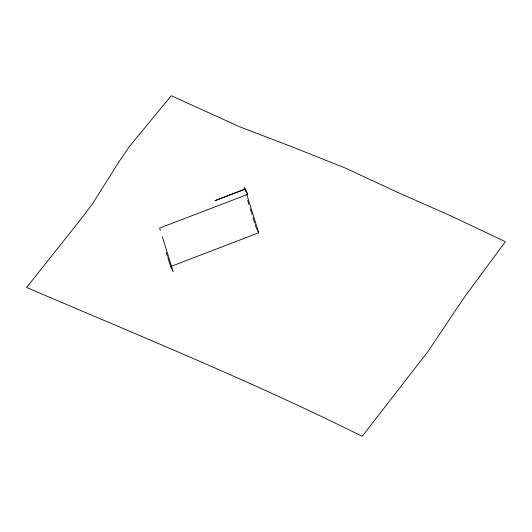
<?xml version="1.0" encoding="UTF-8"?>
<svg xmlns="http://www.w3.org/2000/svg" width="532" height="532" viewBox="0 0 532 532"><rect width="100%" height="100%" fill="white"/><g stroke="black" fill="none" stroke-linecap="round" stroke-linejoin="round"><path stroke-width="0.8" d="M160.351 230.436L159.62 228.095L247.746 194.36L245.092 189.093L214.948 200.65L245.106 189.139M167.932 257.993L170.612 266.572L258.725 232.79L246.795 194.559M243.995 186.925L247.746 194.36M256.158 227.723L258.725 232.79M170.612 266.572L173.252 271.799L162.3 236.68M245.092 189.093L245.824 191.434M247.646 200.411L248.863 204.315M250.319 208.996L252.022 214.456M252.999 217.581L254.702 223.041M255.187 224.604L255.919 226.945M166.23 252.527L167.447 256.431M118.749 162.114L92.635 203.583L81.629 218.233L26.6 287.466C138.958 335.586 252.288 381.63 361.8 436.127L362.192 436.293L427.848 351.672L465.214 296.031L505.4 241.694L450.591 215.773L397.278 192.205L344.955 167.893L291.403 146.566L240.092 126.962L171.244 95.707L129.323 146.606L118.749 162.114"/></g></svg>
